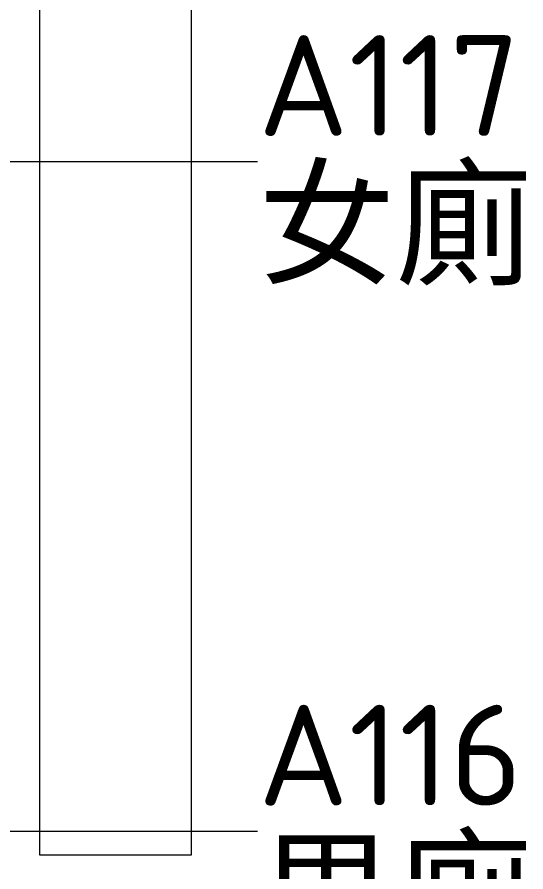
# Model space of a CAD drawing. Header units: centimetres. Extents: x -391356 to -382095, y -768 to 204275.
# Drawn here: x -387747.6 to -387596.1, y 202180.7 to 202435.3 of the extents above; entities that cross this region are included whole.
import ezdxf

# ---------------------------------------------------------------- set-up
doc = ezdxf.new("R2010")
doc.units = ezdxf.units.CM
doc.layers.add('房間標籤', color=7, linetype='Continuous', lineweight=5)
doc.layers.add('樓板', color=7, linetype='Continuous', lineweight=5)
doc.styles.add('ISOCPEUR_2', font='isocpeur.ttf', dxfattribs={"height": 30})
doc.styles.add('微軟正黑體', font='Microsoft JhengHei.ttf', dxfattribs={"height": 30})

msp = doc.modelspace()

# ---------------------------------------------------------------- linework, layer by layer
at = {"layer": '房間標籤'}
for p, q in [((-387829.9, 202392.29), (-387676.06, 202392.29)), ((-388181.87, 202192.81), (-387676.06, 202192.81))]:
    msp.add_line(p, q, dxfattribs=at)
at = {"layer": '樓板'}
for p, q in [((-387740.81, 202185.64), (-387740.81, 202480.64)), ((-387695.81, 202480.64), (-387695.81, 202185.64)), ((-387695.81, 202185.64), (-387740.81, 202185.64))]:
    msp.add_line(p, q, dxfattribs=at)

# ---------------------------------------------------------------- texts
at = {"layer": '房間標籤', "char_height": 30, "attachment_point": 1}
for s, insert, width, style in [('A117', (-387675.85, 202429.92), 92.1941, 'ISOCPEUR_2'), ('女廁', (-387675.85, 202388.86), 97.8059, '微軟正黑體'), ('A116', (-387675.85, 202230.44), 92.1941, 'ISOCPEUR_2'), ('男廁', (-387675.85, 202189.38), 97.8059, '微軟正黑體')]:
    msp.add_mtext(s, dxfattribs=dict(at, insert=insert, width=width, style=style))

doc.saveas('drawing.dxf')
